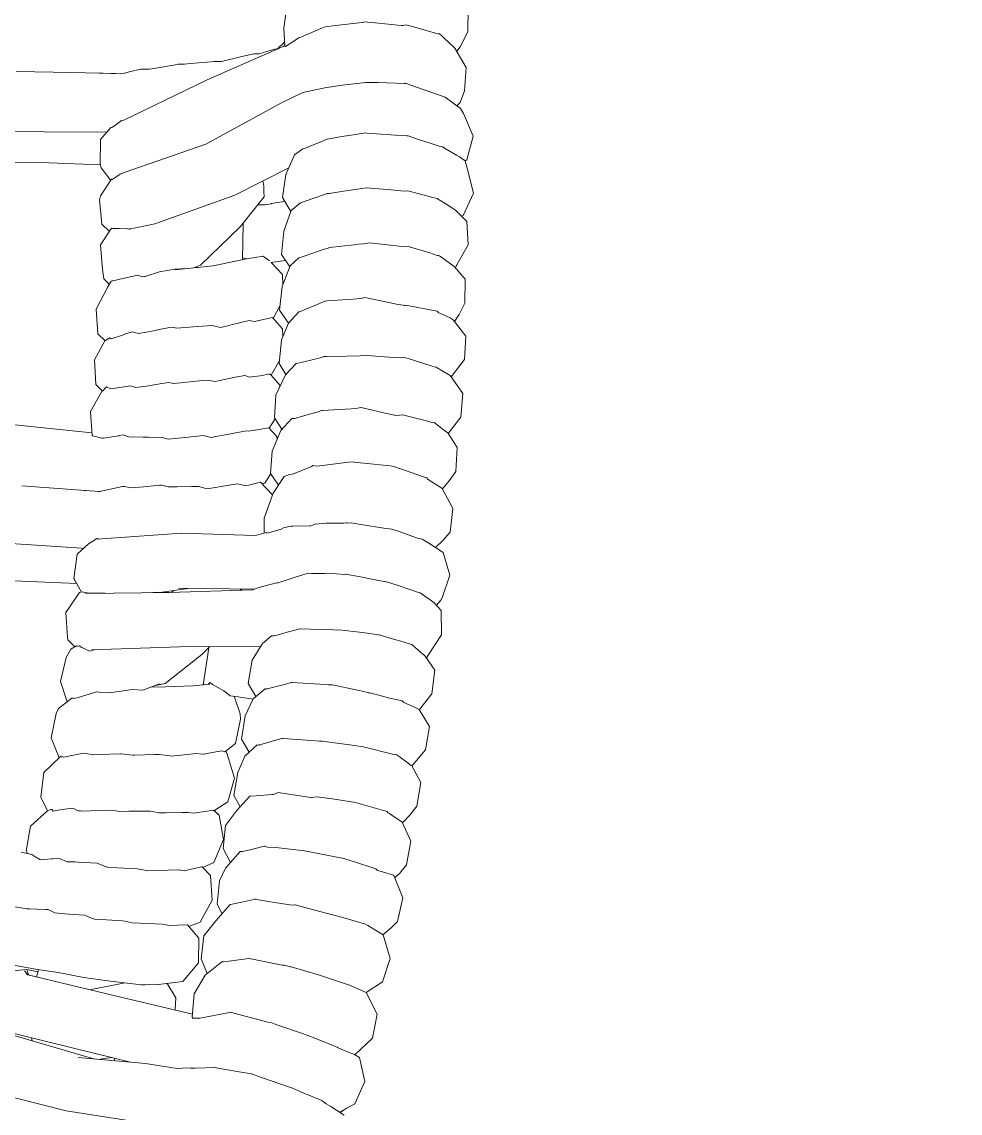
# Model space of a CAD drawing. Header units: centimetres. Extents: x 5488 to 20269, y -31398 to -19684.
# Drawn here: x 11775.06 to 11791.42, y -23171.99 to -23152.95 of the extents above; entities that cross this region are included whole.
import ezdxf

# ---------------------------------------------------------------- set-up
doc = ezdxf.new("R2010")
doc.units = ezdxf.units.CM
doc.layers.add('xxx_Auto_Kaplama_Ahşap Tarama', color=16, linetype='Continuous', lineweight=5)
doc.layers.add('xxx_Auto_Tefris_Tefris', color=32, linetype='Continuous', lineweight=15)

# ---------------------------------------------------------------- blocks, each defined once
blk = doc.blocks.new('trtetre')
at = {"color": 0, "linetype": 'ByBlock'}
for points in [[(400.119, 60.48), (401.792, 60.215)], [(396.759, 60.097), (397.029, 60.239)], [(396.894, 60.167), (397.015, 60.248)], [(397.077, 60.205), (396.948, 60.295)], [(397.178, 60.144), (397.077, 60.205)], [(403.061, 59.899), (401.792, 60.215)], [(396.587, 59.707), (396.759, 60.097)], [(397.258, 60.097), (397.178, 60.144)], [(397.258, 60.097), (397.308, 60.061)], [(397.308, 60.061), (397.334, 60.04)], [(397.49, 59.975), (397.334, 60.04)], [(397.716, 59.878), (397.49, 59.975)], [(397.716, 59.878), (397.84, 59.824)], [(397.863, 59.818), (397.84, 59.824)], [(398.084, 59.741), (397.863, 59.819)], [(396.678, 59.29), (396.587, 59.707)], [(398.47, 59.605), (398.084, 59.741)], [(398.47, 59.605), (398.555, 59.575)], [(398.558, 59.575), (398.555, 59.575)], [(398.777, 59.538), (398.558, 59.575)], [(399.145, 59.475), (398.777, 59.538)], [(399.145, 59.475), (399.155, 59.473)], [(399.155, 59.473), (399.212, 59.458)], [(399.368, 59.466), (399.212, 59.458)], [(399.544, 59.474), (399.368, 59.466)], [(399.544, 59.474), (399.618, 59.472)], [(399.627, 59.469), (399.618, 59.472)], [(399.759, 59.471), (399.627, 59.469)], [(399.759, 59.471), (399.764, 59.471)], [(399.764, 59.471), (399.854, 59.478)], [(399.859, 59.478), (399.854, 59.478)], [(400.406, 59.391), (399.859, 59.478)], [(400.406, 59.391), (401.583, 59.289)], [(396.449, 58.953), (396.76, 59.239)], [(396.678, 59.29), (396.774, 59.231)], [(396.827, 59.213), (396.774, 59.231)], [(397, 59.143), (396.827, 59.213)], [(400.668, 59.368), (401.334, 59.204)], [(400.941, 59.301), (400.956, 59.343)], [(401.126, 59.307), (400.993, 59.288)], [(401.233, 59.32), (401.126, 59.307)], [(403.023, 58.813), (401.294, 59.314)], [(402.889, 58.82), (401.334, 59.204)], [(397, 59.143), (397.06, 59.11)], [(397.07, 59.108), (397.06, 59.11)], [(397.154, 59.074), (397.07, 59.108)], [(397.457, 58.953), (397.154, 59.074)], [(396.371, 58.532), (396.449, 58.953)], [(397.457, 58.953), (397.581, 58.902)], [(397.595, 58.898), (397.581, 58.902)], [(397.656, 58.877), (397.595, 58.898)], [(398.102, 58.725), (397.656, 58.877)], [(402.387, 58.997), (402.394, 58.942)], [(398.167, 58.702), (398.103, 58.725)], [(398.167, 58.702), (398.226, 58.679)], [(398.275, 58.673), (398.226, 58.679)], [(398.278, 58.672), (398.275, 58.673)], [(398.869, 58.515), (398.278, 58.672)], [(396.562, 58.153), (396.371, 58.532)], [(398.908, 58.504), (398.869, 58.515)], [(398.908, 58.504), (398.917, 58.502)], [(398.917, 58.502), (398.927, 58.497)], [(398.944, 58.5), (398.927, 58.497)], [(398.944, 58.5), (399.486, 58.606)], [(399.579, 58.602), (399.455, 58.599)], [(399.563, 58.176), (399.596, 58.583)], [(399.583, 58.602), (399.579, 58.602)], [(399.586, 58.602), (399.583, 58.602)], [(399.596, 58.583), (399.586, 58.602)], [(399.592, 58.533), (400.935, 58.212)], [(399.89, 58.452), (399.88, 58.247)], [(399.892, 58.461), (399.89, 58.452)], [(399.88, 58.247), (400.029, 57.995)], [(396.275, 57.968), (396.561, 58.155)], [(396.562, 58.153), (396.852, 58.025)], [(399.371, 57.851), (399.563, 58.176)], [(401.356, 58.101), (400.822, 57.996)], [(402.483, 57.84), (400.935, 58.212)], [(401.375, 58.106), (401.356, 58.101)], [(396.143, 57.563), (396.275, 57.968)], [(396.852, 58.025), (397.391, 57.845)], [(399.759, 57.959), (399.484, 57.636)], [(400.182, 58.015), (399.759, 57.959)], [(400.192, 58.015), (400.182, 58.015)], [(400.254, 58.01), (400.192, 58.015)], [(400.412, 58.018), (400.254, 58.01)], [(400.48, 58.019), (400.412, 58.018)], [(401.027, 57.958), (400.48, 58.019)], [(400.822, 57.996), (400.776, 57.986)], [(401.481, 57.894), (401.027, 57.958)], [(401.929, 57.806), (401.481, 57.894)], [(402.311, 57.882), (402.276, 57.757)], [(397.391, 57.845), (397.871, 57.708)], [(397.871, 57.708), (397.883, 57.705)], [(397.883, 57.705), (397.989, 57.677)], [(398.021, 57.677), (397.989, 57.677)], [(398.025, 57.676), (398.021, 57.677)], [(398.025, 57.676), (398.454, 57.589)], [(399.075, 57.621), (399.371, 57.851)], [(399.44, 57.567), (399.335, 57.823)], [(402.293, 57.754), (401.929, 57.806)], [(402.475, 57.753), (402.286, 57.791)], [(402.293, 57.754), (402.902, 57.643)], [(402.449, 57.848), (402.475, 57.753)], [(402.46, 57.846), (402.517, 57.775)], [(402.475, 57.753), (402.905, 57.792)], [(396.263, 57.149), (396.143, 57.563)], [(398.454, 57.589), (398.602, 57.56)], [(398.602, 57.56), (398.611, 57.557)], [(398.656, 57.568), (398.611, 57.557)], [(398.656, 57.568), (398.95, 57.61)], [(398.95, 57.61), (399.048, 57.621)], [(399.075, 57.621), (399.048, 57.621)], [(399.389, 57.166), (399.44, 57.567)], [(399.484, 57.636), (399.481, 57.206)], [(396.124, 57.028), (396.27, 57.145)], [(396.263, 57.149), (396.532, 56.984)], [(399.18, 56.902), (399.389, 57.166)], [(399.481, 57.206), (399.674, 56.972)], [(395.921, 56.501), (396.013, 56.916)], [(396.124, 57.028), (396.013, 56.916)], [(396.574, 56.963), (396.532, 56.984)], [(396.928, 56.86), (396.574, 56.963)], [(399.453, 56.928), (399.247, 56.545)], [(399.652, 57), (399.453, 56.928)], [(399.674, 56.972), (399.843, 56.981)], [(399.843, 56.981), (399.976, 56.989)], [(400.073, 56.968), (399.976, 56.989)], [(400.073, 56.968), (400.114, 56.961)], [(400.114, 56.961), (400.368, 56.949)], [(400.368, 56.949), (400.64, 56.936)], [(400.693, 56.925), (400.64, 56.936)], [(400.693, 56.925), (400.806, 56.904)], [(397.101, 56.809), (396.928, 56.86)], [(397.101, 56.809), (397.126, 56.802)], [(397.151, 56.797), (397.126, 56.802)], [(397.541, 56.694), (397.151, 56.797)], [(398.935, 56.618), (399.18, 56.902)], [(399.157, 56.615), (399.074, 56.779)], [(400.806, 56.904), (401.089, 56.886)], [(401.089, 56.886), (401.299, 56.873)], [(401.312, 56.87), (401.299, 56.873)], [(401.312, 56.87), (401.337, 56.865)], [(401.467, 56.807), (401.337, 56.865)], [(401.67, 56.791), (401.467, 56.807)], [(401.884, 56.775), (401.67, 56.791)], [(401.884, 56.775), (401.992, 56.765)], [(402.103, 56.704), (401.992, 56.765)], [(397.801, 56.625), (397.541, 56.694)], [(397.801, 56.625), (397.805, 56.624)], [(397.812, 56.624), (397.805, 56.624)], [(397.812, 56.624), (397.855, 56.631)], [(397.855, 56.631), (398.197, 56.576)], [(398.197, 56.576), (398.476, 56.529)], [(398.503, 56.526), (398.521, 56.533)], [(398.521, 56.533), (398.73, 56.58)], [(398.73, 56.58), (398.928, 56.62)], [(398.928, 56.62), (398.935, 56.618)], [(399.121, 56.208), (399.157, 56.615)], [(399.247, 56.545), (399.278, 56.112)], [(402.154, 56.704), (402.103, 56.704)], [(402.304, 56.698), (402.154, 56.704)], [(402.304, 56.698), (402.433, 56.695)], [(402.437, 56.693), (402.433, 56.695)], [(402.479, 56.697), (402.437, 56.693)], [(402.479, 56.697), (402.825, 56.636)], [(396.079, 56.111), (395.921, 56.501)], [(398.5, 56.525), (398.48, 56.528)], [(398.5, 56.525), (398.501, 56.525)], [(398.501, 56.525), (398.503, 56.526)], [(395.973, 56.075), (396.063, 56.15)], [(399.015, 55.987), (399.121, 56.208)], [(395.973, 56.075), (395.86, 55.929)], [(396.083, 56.109), (396.079, 56.111)], [(396.083, 56.109), (396.277, 56.052)], [(396.277, 56.052), (396.364, 56.027)], [(396.364, 56.027), (396.395, 55.996)], [(396.43, 55.985), (396.395, 55.996)], [(396.43, 55.985), (396.745, 55.883)], [(398.758, 55.692), (399.015, 55.987)], [(399.409, 55.975), (399.22, 55.884)], [(399.278, 56.112), (399.422, 55.961)], [(399.432, 55.963), (399.422, 55.961)], [(399.432, 55.963), (399.713, 56.027)], [(399.713, 56.027), (399.723, 56.03)], [(399.826, 56.016), (399.723, 56.03)], [(399.826, 56.016), (399.834, 56.015)], [(399.834, 56.015), (400.371, 56.033)], [(400.397, 56.028), (400.371, 56.033)], [(400.452, 56.017), (400.397, 56.028)], [(400.452, 56.017), (400.555, 55.999)], [(400.555, 55.999), (400.894, 55.982)], [(401.068, 55.966), (400.894, 55.982)], [(401.068, 55.966), (401.077, 55.965)], [(401.077, 55.965), (401.096, 55.963)], [(401.249, 55.899), (401.096, 55.963)], [(395.781, 55.517), (395.86, 55.929)], [(396.745, 55.883), (396.934, 55.824)], [(396.934, 55.824), (396.943, 55.818)], [(396.943, 55.818), (396.952, 55.815)], [(396.952, 55.815), (397.639, 55.684)], [(399.056, 55.644), (398.929, 55.889)], [(399.22, 55.884), (399.049, 55.487)], [(401.583, 55.88), (401.249, 55.899)], [(401.583, 55.88), (401.641, 55.876)], [(401.641, 55.876), (401.772, 55.872)], [(401.907, 55.814), (401.772, 55.872)], [(402.019, 55.82), (401.907, 55.814)], [(402.019, 55.82), (402.046, 55.822)], [(402.046, 55.822), (402.245, 55.838)], [(402.269, 55.822), (402.245, 55.838)], [(402.3, 55.804), (402.269, 55.822)], [(402.32, 55.792), (402.3, 55.804)], [(402.32, 55.792), (402.389, 55.748)], [(397.639, 55.684), (398.134, 55.624)], [(398.134, 55.624), (398.284, 55.617)], [(398.284, 55.617), (398.328, 55.601)], [(398.328, 55.601), (398.331, 55.601)], [(398.331, 55.601), (398.338, 55.602)], [(398.338, 55.602), (398.585, 55.664)], [(398.585, 55.664), (398.715, 55.696)], [(398.715, 55.696), (398.758, 55.692)], [(399.016, 55.242), (399.056, 55.644)], [(402.389, 55.748), (402.576, 55.709)], [(402.486, 55.685), (402.416, 55.254)], [(402.461, 55.733), (402.486, 55.685)], [(395.938, 55.172), (395.781, 55.517)], [(399.049, 55.487), (399.122, 55.06)], [(398.824, 54.985), (399.016, 55.242)], [(402.416, 55.254), (402.119, 54.983)], [(395.803, 55.061), (395.681, 54.903)], [(395.803, 55.061), (395.928, 55.194)], [(395.943, 55.175), (395.938, 55.172)], [(395.968, 55.158), (395.943, 55.175)], [(395.968, 55.158), (396.152, 55.035)], [(396.152, 55.035), (396.185, 55.013)], [(396.185, 55.013), (396.197, 54.997)], [(399.122, 55.06), (399.213, 54.981)], [(399.122, 55.06), (399.226, 54.973)], [(399.379, 54.998), (399.524, 55.021)], [(399.524, 55.021), (399.566, 55.028)], [(399.667, 55.012), (399.566, 55.028)], [(399.77, 55.013), (399.667, 55.012)], [(399.77, 55.013), (400.057, 55.019)], [(400.057, 55.019), (400.173, 55.021)], [(400.295, 54.999), (400.173, 55.021)], [(395.61, 54.493), (395.681, 54.903)], [(396.199, 54.997), (396.197, 54.997)], [(396.199, 54.997), (396.218, 54.991)], [(396.218, 54.991), (396.748, 54.84)], [(396.748, 54.84), (397.111, 54.78)], [(398.588, 54.729), (398.824, 54.985)], [(398.868, 54.717), (398.76, 54.915)], [(398.976, 54.829), (398.858, 54.414)], [(398.976, 54.829), (399.215, 54.983)], [(399.379, 54.998), (399.226, 54.973)], [(400.295, 54.999), (400.33, 54.993)], [(400.33, 54.993), (400.697, 54.993)], [(400.697, 54.993), (400.86, 54.995)], [(400.927, 54.986), (400.861, 54.995)], [(400.927, 54.986), (401.034, 54.972)], [(401.034, 54.972), (401.367, 54.984)], [(401.367, 54.984), (401.516, 54.99)], [(401.541, 54.987), (401.516, 54.99)], [(401.541, 54.987), (401.584, 54.983)], [(401.676, 54.941), (401.584, 54.983)], [(401.812, 54.958), (401.676, 54.941)], [(401.929, 54.976), (401.812, 54.958)], [(401.929, 54.976), (402.02, 54.989)], [(402.043, 54.964), (402.02, 54.989)], [(402.059, 54.964), (402.043, 54.964)], [(402.087, 54.973), (402.059, 54.964)], [(402.087, 54.973), (402.118, 54.984)], [(402.118, 54.984), (402.231, 54.749)], [(397.111, 54.78), (397.413, 54.739)], [(397.413, 54.739), (397.415, 54.739)], [(397.514, 54.753), (397.415, 54.739)], [(397.514, 54.753), (397.527, 54.755)], [(397.527, 54.755), (398.063, 54.669)], [(398.063, 54.669), (398.091, 54.664)], [(398.185, 54.7), (398.091, 54.664)], [(398.205, 54.701), (398.185, 54.7)], [(398.205, 54.701), (398.479, 54.723)], [(398.479, 54.723), (398.578, 54.731)], [(398.578, 54.731), (398.588, 54.729)], [(398.8, 54.317), (398.868, 54.717)], [(402.231, 54.749), (402.183, 54.316)], [(395.773, 54.191), (395.61, 54.493)], [(398.674, 54.033), (398.8, 54.317)], [(398.858, 54.414), (398.984, 53.997)], [(402.183, 54.316), (401.894, 54.042)], [(395.653, 54.072), (395.53, 53.924)], [(395.765, 54.205), (395.653, 54.072)], [(395.775, 54.194), (395.773, 54.191)], [(395.828, 54.153), (395.775, 54.194)], [(395.828, 54.153), (395.988, 54.039)], [(402.053, 53.71), (401.915, 54.062)], [(395.457, 53.515), (395.53, 53.924)], [(395.988, 54.039), (396.037, 54.003)], [(396.058, 54.008), (396.037, 54.003)], [(396.151, 53.983), (396.058, 54.008)], [(396.151, 53.983), (396.564, 53.88)], [(396.564, 53.88), (396.643, 53.861)], [(398.464, 53.836), (398.674, 54.033)], [(398.736, 53.734), (398.6, 53.964)], [(399.027, 53.956), (398.839, 53.81)], [(398.984, 53.997), (399.011, 53.943)], [(399.045, 53.95), (399.027, 53.956)], [(399.073, 53.941), (399.045, 53.95)], [(399.18, 53.959), (399.073, 53.941)], [(399.18, 53.959), (399.394, 53.997)], [(399.405, 53.996), (399.394, 53.997)], [(399.525, 53.988), (399.405, 53.996)], [(399.679, 54.002), (399.525, 53.988)], [(399.679, 54.002), (399.964, 54.029)], [(399.978, 54.028), (399.964, 54.029)], [(400.169, 54.003), (399.978, 54.028)], [(400.247, 54.005), (400.169, 54.003)], [(400.247, 54.005), (400.601, 54.015)], [(400.601, 54.015), (400.628, 54.016)], [(400.834, 53.991), (400.628, 54.016)], [(400.834, 53.991), (400.843, 53.99)], [(400.843, 53.99), (401.221, 54.004)], [(401.221, 54.004), (401.312, 54.007)], [(401.411, 53.993), (401.312, 54.007)], [(401.411, 53.993), (401.491, 53.981)], [(401.491, 53.981), (401.695, 54.02)], [(401.695, 54.02), (401.833, 54.049)], [(401.847, 54.046), (401.833, 54.049)], [(401.847, 54.046), (401.877, 54.041)], [(401.883, 54.032), (401.877, 54.041)], [(401.883, 54.032), (401.88, 54.029)], [(401.891, 54.039), (401.885, 54.033)], [(396.647, 53.862), (396.643, 53.861)], [(396.765, 53.845), (396.647, 53.862)], [(396.765, 53.845), (397.33, 53.768)], [(397.341, 53.771), (397.33, 53.768)], [(397.362, 53.77), (397.342, 53.771)], [(397.376, 53.768), (397.362, 53.77)], [(397.523, 53.758), (397.376, 53.768)], [(397.523, 53.758), (398.009, 53.724)], [(398.009, 53.724), (398.026, 53.724)], [(398.026, 53.724), (398.032, 53.724)], [(398.162, 53.761), (398.032, 53.724)], [(398.162, 53.761), (398.418, 53.835)], [(398.418, 53.835), (398.424, 53.838)], [(398.424, 53.838), (398.432, 53.841)], [(398.432, 53.841), (398.464, 53.836)], [(398.671, 53.331), (398.736, 53.734)], [(398.75, 53.386), (398.839, 53.81)], [(402.053, 53.71), (401.965, 53.286)], [(395.635, 53.217), (395.457, 53.515)], [(398.533, 53.033), (398.671, 53.331)], [(398.75, 53.386), (398.758, 53.291)], [(395.415, 52.945), (395.633, 53.22)], [(395.705, 53.181), (395.635, 53.217)], [(395.705, 53.181), (395.906, 53.093)], [(398.758, 53.291), (398.86, 52.988)], [(401.928, 53.203), (401.69, 53.022)], [(401.965, 53.286), (401.928, 53.203)], [(395.415, 52.945), (395.363, 52.53)], [(395.906, 53.093), (395.909, 53.092)], [(395.909, 53.092), (395.937, 53.067)], [(396.095, 53.033), (395.937, 53.067)], [(396.128, 53.024), (396.095, 53.033)], [(396.128, 53.024), (396.496, 52.928)], [(396.528, 52.925), (396.496, 52.928)], [(396.603, 52.905), (396.528, 52.925)], [(398.323, 52.857), (398.533, 53.033)], [(398.62, 52.765), (398.484, 52.992)], [(398.534, 53.035), (398.793, 52.998)], [(398.933, 52.977), (398.793, 52.998)], [(398.996, 52.927), (398.933, 52.977)], [(399.042, 52.895), (398.996, 52.927)], [(400.795, 52.891), (401.041, 52.926)], [(401.224, 52.915), (401.041, 52.926)], [(401.224, 52.915), (401.263, 52.912)], [(401.263, 52.912), (401.389, 52.949)], [(401.389, 52.949), (401.642, 53.024)], [(401.665, 53.022), (401.642, 53.024)], [(401.665, 53.022), (401.69, 53.022)], [(401.772, 53.084), (401.893, 52.729)], [(396.712, 52.881), (396.603, 52.905)], [(396.712, 52.881), (397.151, 52.786)], [(397.22, 52.785), (397.151, 52.786)], [(397.273, 52.781), (397.22, 52.785)], [(397.37, 52.775), (397.273, 52.781)], [(397.37, 52.775), (397.859, 52.745)], [(397.862, 52.746), (397.859, 52.745)], [(397.867, 52.748), (397.862, 52.746)], [(398.001, 52.785), (397.867, 52.748)], [(398.04, 52.796), (398.001, 52.785)], [(398.04, 52.796), (398.263, 52.854)], [(398.263, 52.854), (398.278, 52.858)], [(398.278, 52.858), (398.323, 52.857)], [(398.62, 52.765), (398.551, 52.36)], [(399.242, 52.78), (399.042, 52.895)], [(399.242, 52.78), (399.284, 52.747)], [(399.284, 52.747), (399.314, 52.782)], [(399.577, 52.807), (399.287, 52.779)], [(399.406, 52.791), (399.307, 52.143)], [(399.388, 52.784), (399.367, 52.787)], [(399.404, 52.782), (399.388, 52.784)], [(400.065, 52.762), (399.427, 52.257)], [(400.06, 52.822), (399.577, 52.807)], [(400.322, 52.83), (400.06, 52.822)], [(400.263, 52.807), (400.065, 52.762)], [(400.455, 52.882), (400.166, 52.77)], [(400.649, 52.871), (400.455, 52.882)], [(400.753, 52.885), (400.649, 52.871)], [(400.753, 52.885), (400.795, 52.891)], [(401.789, 52.31), (401.893, 52.729)], [(395.532, 52.287), (395.363, 52.53)], [(398.367, 52.064), (398.551, 52.36)], [(395.251, 51.914), (395.483, 52.273)], [(395.511, 52.317), (395.483, 52.273)], [(395.534, 52.286), (395.532, 52.287)], [(395.553, 52.27), (395.534, 52.286)], [(395.613, 52.218), (395.553, 52.27)], [(395.613, 52.218), (395.768, 52.085)], [(399.427, 52.257), (399.286, 52.122)], [(401.347, 52.178), (399.648, 52.122)], [(401.302, 52.177), (401.3, 52.176)], [(401.302, 52.177), (401.382, 52.201)], [(401.429, 52.179), (401.382, 52.201)], [(401.52, 52.134), (401.429, 52.179)], [(401.711, 52.165), (401.613, 52.11)], [(401.789, 52.31), (401.711, 52.165)], [(395.77, 52.085), (395.768, 52.085)], [(395.901, 52.044), (395.77, 52.085)], [(395.96, 52.025), (395.901, 52.044)], [(395.96, 52.025), (396.043, 52.001)], [(396.043, 52.001), (396.334, 51.916)], [(398.212, 51.934), (398.367, 52.064)], [(398.403, 52.123), (399.648, 52.122)], [(401.52, 52.134), (401.566, 52.11)], [(401.566, 52.11), (401.595, 52.114)], [(401.595, 52.114), (401.604, 52.114)], [(401.613, 52.11), (401.604, 52.114)], [(401.764, 52.003), (401.643, 52.127)], [(401.77, 51.955), (401.764, 52.003)], [(395.255, 51.493), (395.251, 51.914)], [(396.334, 51.916), (396.337, 51.915)], [(396.337, 51.915), (396.342, 51.913)], [(396.623, 51.877), (396.342, 51.913)], [(396.623, 51.877), (397.036, 51.83)], [(397.064, 51.832), (397.036, 51.83)], [(397.134, 51.826), (397.064, 51.832)], [(397.362, 51.82), (397.134, 51.826)], [(397.362, 51.82), (397.715, 51.811)], [(397.719, 51.812), (397.715, 51.811)], [(397.743, 51.818), (397.719, 51.812)], [(397.743, 51.818), (397.979, 51.883)], [(397.979, 51.883), (398.098, 51.915)], [(398.173, 51.932), (398.098, 51.915)], [(398.173, 51.932), (398.182, 51.935)], [(398.212, 51.934), (398.182, 51.935)], [(401.795, 51.528), (401.77, 51.955)], [(395.255, 51.493), (395.38, 51.35)], [(395.258, 51.311), (395.338, 51.398)], [(401.557, 51.177), (401.795, 51.528)], [(395.101, 50.874), (395.236, 51.27)], [(395.236, 51.27), (395.258, 51.311)], [(395.448, 51.305), (395.38, 51.35)], [(395.54, 51.241), (395.448, 51.305)], [(395.54, 51.241), (395.618, 51.183)], [(395.633, 51.183), (395.618, 51.183)], [(395.784, 51.132), (395.633, 51.183)], [(396.019, 51.052), (395.784, 51.132)], [(396.019, 51.052), (396.207, 50.99)], [(398.257, 51.041), (398.12, 51.007)], [(398.257, 51.041), (398.453, 51.097)], [(398.453, 51.097), (398.537, 51.133)], [(398.5, 51.117), (398.505, 51.117)], [(398.505, 51.117), (399.833, 51.104)], [(398.537, 51.133), (399.997, 51.177)], [(398.742, 51.123), (398.729, 51.115)], [(398.742, 51.123), (398.754, 51.132)], [(398.754, 51.132), (398.766, 51.14)], [(400.119, 51.171), (399.669, 51.105)], [(399.955, 51.175), (399.916, 51.142)], [(400.167, 51.17), (399.96, 51.176)], [(401.454, 51.196), (399.997, 51.177)], [(400.281, 51.179), (400.167, 51.17)], [(400.375, 51.182), (400.281, 51.179)], [(401.11, 51.191), (401.214, 51.19)], [(401.214, 51.19), (401.376, 51.188)], [(401.376, 51.188), (401.39, 51.187)], [(401.461, 51.176), (401.39, 51.187)], [(401.489, 51.172), (401.461, 51.176)], [(401.489, 51.172), (401.498, 51.169)], [(401.498, 51.169), (401.505, 51.165)], [(401.557, 51.177), (401.505, 51.165)], [(401.642, 50.963), (401.526, 51.17)], [(402.696, 50.971), (401.61, 51.021)], [(395.222, 50.482), (395.101, 50.874)], [(396.22, 50.99), (396.207, 50.99)], [(396.404, 50.954), (396.22, 50.99)], [(396.661, 50.904), (396.404, 50.954)], [(396.661, 50.904), (396.923, 50.857)], [(396.947, 50.861), (396.923, 50.857)], [(397.077, 50.854), (396.947, 50.861)], [(397.283, 50.847), (397.077, 50.854)], [(397.283, 50.847), (397.512, 50.845)], [(397.512, 50.845), (397.572, 50.841)], [(397.817, 50.915), (397.573, 50.841)], [(397.871, 50.931), (397.817, 50.915)], [(397.871, 50.931), (398.094, 51.007)], [(398.12, 51.007), (398.094, 51.007)], [(401.6, 50.511), (401.655, 50.934)], [(401.655, 50.934), (401.642, 50.963)], [(395.222, 50.482), (395.467, 50.315)], [(401.403, 50.326), (401.6, 50.511)], [(395.223, 50.273), (395.098, 50.125)], [(395.223, 50.273), (395.351, 50.394)], [(395.467, 50.315), (395.584, 50.247)], [(401.261, 50.238), (401.298, 50.265)], [(401.298, 50.265), (401.403, 50.326)], [(401.49, 50.408), (401.522, 50.405)], [(404.961, 50.18), (401.522, 50.405)], [(395.053, 49.71), (395.098, 50.125)], [(395.626, 50.238), (395.584, 50.247)], [(395.666, 50.229), (395.626, 50.238)], [(396.001, 50.11), (395.666, 50.229)], [(396.001, 50.11), (396.116, 50.07)], [(396.163, 50.067), (396.116, 50.07)], [(396.22, 50.063), (396.163, 50.067)], [(396.723, 49.979), (396.22, 50.063)], [(398.002, 50.048), (398.045, 50.071)], [(398.045, 50.071), (398.141, 50.102)], [(398.141, 50.102), (398.293, 50.145)], [(398.293, 50.145), (398.302, 50.13)], [(398.302, 50.13), (398.495, 50.183)], [(398.34, 49.882), (398.34, 50.14)], [(398.495, 50.183), (399.781, 50.144)], [(401.249, 50.245), (399.781, 50.144)], [(401.261, 50.238), (401.221, 50.243)], [(396.723, 49.979), (396.824, 49.963)], [(396.872, 49.966), (396.824, 49.963)], [(396.892, 49.963), (396.872, 49.966)], [(396.909, 49.965), (396.892, 49.963)], [(396.949, 49.967), (396.909, 49.965)], [(397.26, 49.967), (396.949, 49.967)], [(397.261, 49.967), (397.451, 49.985)], [(397.499, 50.005), (397.451, 49.985)], [(397.526, 50.016), (397.498, 50.005)], [(397.542, 50.016), (397.526, 50.016)], [(397.842, 50.02), (397.542, 50.016)], [(397.868, 50.023), (397.844, 50.02)], [(397.868, 50.023), (397.927, 50.031)], [(397.927, 50.031), (397.958, 50.036)], [(397.958, 50.036), (398.002, 50.048)], [(398.184, 49.444), (398.34, 49.882)], [(395.235, 49.363), (395.053, 49.71)], [(395.112, 49.227), (395.231, 49.369)], [(395.26, 49.347), (395.235, 49.363)], [(395.26, 49.347), (395.444, 49.228)], [(397.991, 49.157), (398.184, 49.444)], [(398.227, 49.102), (398.092, 49.308)], [(398.194, 49.473), (398.401, 49.252)], [(398.607, 49.303), (398.519, 49.283)], [(398.607, 49.303), (398.669, 49.312)], [(398.674, 49.312), (398.669, 49.312)], [(398.674, 49.312), (398.684, 49.312)], [(398.803, 49.282), (398.684, 49.312)], [(398.982, 49.31), (398.803, 49.282)], [(399.301, 49.363), (398.982, 49.31)], [(399.301, 49.363), (399.339, 49.369)], [(399.481, 49.329), (399.339, 49.369)], [(399.604, 49.329), (399.481, 49.329)], [(399.855, 49.333), (399.604, 49.329)], [(399.855, 49.333), (400.011, 49.333)], [(400.13, 49.303), (400.011, 49.333)], [(400.166, 49.306), (400.13, 49.303)], [(400.437, 49.332), (400.167, 49.306)], [(400.437, 49.332), (400.664, 49.354)], [(400.772, 49.326), (400.664, 49.354)], [(400.772, 49.326), (400.664, 49.354)], [(400.81, 49.328), (400.772, 49.326)], [(400.799, 49.327), (400.795, 49.327)], [(400.81, 49.328), (400.799, 49.327)], [(401.235, 49.424), (400.81, 49.328)], [(401.385, 49.404), (401.198, 49.416)], [(401.385, 49.404), (401.451, 49.399)], [(401.451, 49.399), (401.478, 49.397)], [(401.538, 49.393), (401.478, 49.397)], [(402.565, 49.317), (401.538, 49.393)], [(395.112, 49.227), (394.996, 49.066)], [(395.444, 49.228), (395.486, 49.202)], [(395.486, 49.202), (395.503, 49.18)], [(395.565, 49.159), (395.504, 49.18)], [(395.565, 49.159), (395.91, 49.04)], [(397.831, 49.106), (397.853, 49.115)], [(397.853, 49.115), (397.898, 49.119)], [(397.898, 49.119), (397.991, 49.157)], [(398.326, 49.268), (398.226, 49.104)], [(398.375, 49.28), (398.326, 49.268)], [(398.519, 49.283), (398.401, 49.252)], [(394.974, 48.65), (394.996, 49.066)], [(395.91, 49.04), (396.05, 48.992)], [(396.05, 48.992), (396.06, 48.986)], [(396.06, 48.986), (396.073, 48.982)], [(396.073, 48.982), (396.146, 48.97)], [(396.146, 48.97), (396.603, 48.923)], [(396.603, 48.923), (396.768, 48.905)], [(396.868, 48.906), (397.37, 48.968)], [(397.37, 48.968), (397.419, 48.973)], [(397.419, 48.973), (397.485, 48.963)], [(397.517, 48.978), (397.485, 48.963)], [(397.517, 48.978), (397.831, 49.106)], [(398.199, 48.713), (398.227, 49.102)], [(396.768, 48.905), (396.782, 48.899)], [(396.868, 48.906), (396.782, 48.899)], [(395.14, 48.393), (394.974, 48.65)], [(398.051, 48.35), (398.199, 48.713)], [(394.91, 48.117), (395.134, 48.404)], [(395.212, 48.342), (395.14, 48.393)], [(397.857, 48.14), (398.051, 48.35)], [(398.116, 48.51), (398.119, 48.459)], [(398.119, 48.459), (398.259, 48.303)], [(398.506, 48.346), (398.496, 48.344)], [(398.506, 48.346), (398.62, 48.365)], [(398.649, 48.357), (398.62, 48.365)], [(399.049, 48.435), (398.649, 48.357)], [(399.049, 48.435), (399.181, 48.458)], [(399.181, 48.458), (399.265, 48.474)], [(399.404, 48.442), (399.265, 48.474)], [(399.717, 48.474), (399.404, 48.442)], [(399.717, 48.474), (399.896, 48.489)], [(399.896, 48.489), (400.015, 48.501)], [(400.116, 48.472), (400.015, 48.501)], [(400.359, 48.468), (400.116, 48.472)], [(400.359, 48.468), (400.447, 48.466)], [(400.447, 48.466), (400.7, 48.462)], [(400.795, 48.43), (400.7, 48.462)], [(400.865, 48.442), (400.795, 48.43)], [(400.865, 48.442), (400.876, 48.444)], [(400.876, 48.444), (401.143, 48.488)], [(401.154, 48.483), (401.143, 48.488)], [(401.169, 48.488), (401.154, 48.483)], [(401.192, 48.478), (401.161, 48.485)], [(401.192, 48.478), (401.306, 48.45)], [(401.306, 48.45), (401.333, 48.443)], [(401.337, 48.44), (401.333, 48.443)], [(401.337, 48.44), (401.34, 48.438)], [(401.34, 48.438), (401.366, 48.019)], [(404.65, 48.052), (401.342, 48.394)], [(395.212, 48.342), (395.33, 48.25)], [(395.33, 48.25), (395.378, 48.213)], [(395.4, 48.219), (395.378, 48.213)], [(395.51, 48.186), (395.4, 48.219)], [(395.51, 48.186), (395.926, 48.078)], [(398.159, 48.133), (398.033, 48.331)], [(398.251, 48.312), (398.149, 48.148)], [(398.496, 48.344), (398.259, 48.303)], [(394.879, 47.706), (394.91, 48.117)], [(396.035, 48.089), (395.926, 48.078)], [(396.057, 48.085), (396.035, 48.089)], [(396.069, 48.083), (396.057, 48.085)], [(396.125, 48.074), (396.069, 48.083)], [(396.178, 48.061), (396.125, 48.074)], [(396.178, 48.061), (396.626, 47.956)], [(396.739, 47.968), (396.654, 47.949)], [(396.816, 47.972), (396.739, 47.968)], [(396.816, 47.972), (397.331, 48.001)], [(397.331, 48.001), (397.345, 48.002)], [(397.381, 48.021), (397.345, 48.002)], [(397.528, 48.063), (397.381, 48.021)], [(397.528, 48.063), (397.752, 48.127)], [(397.752, 48.127), (397.799, 48.141)], [(397.799, 48.141), (397.857, 48.14)], [(398.139, 47.736), (398.159, 48.133)], [(401.366, 48.019), (401.164, 47.662)], [(396.626, 47.956), (396.654, 47.949)], [(395.089, 47.4), (394.879, 47.706)], [(397.968, 47.384), (398.139, 47.736)], [(400.394, 47.577), (400.575, 47.601)], [(400.676, 47.571), (400.575, 47.601)], [(400.783, 47.589), (400.676, 47.571)], [(400.824, 47.597), (400.783, 47.589)], [(400.824, 47.597), (401.014, 47.627)], [(401.088, 47.59), (401.014, 47.627)], [(401.097, 47.599), (401.088, 47.59)], [(401.097, 47.599), (401.098, 47.601)], [(401.099, 47.601), (401.159, 47.667)], [(401.159, 47.667), (401.272, 47.552)], [(394.849, 47.116), (395.078, 47.417)], [(395.044, 47.372), (395.077, 47.419)], [(395.125, 47.377), (395.089, 47.4)], [(398.065, 47.584), (398.066, 47.562)], [(398.066, 47.562), (398.219, 47.387)], [(398.412, 47.396), (398.24, 47.366)], [(398.563, 47.417), (398.412, 47.396)], [(398.563, 47.417), (398.593, 47.42)], [(398.679, 47.393), (398.593, 47.42)], [(398.81, 47.415), (398.679, 47.393)], [(399.09, 47.477), (398.81, 47.415)], [(399.09, 47.477), (399.196, 47.5)], [(399.326, 47.473), (399.196, 47.5)], [(399.412, 47.482), (399.326, 47.473)], [(399.742, 47.517), (399.412, 47.482)], [(399.742, 47.517), (399.916, 47.534)], [(400.004, 47.514), (399.916, 47.534)], [(400.124, 47.534), (400.004, 47.514)], [(400.394, 47.577), (400.124, 47.534)], [(401.272, 47.552), (401.296, 47.117)], [(395.125, 47.377), (395.322, 47.261)], [(395.322, 47.261), (395.344, 47.247)], [(395.354, 47.248), (395.344, 47.247)], [(395.427, 47.225), (395.354, 47.248)], [(395.427, 47.225), (395.848, 47.093)], [(397.783, 47.184), (397.968, 47.384)], [(398.078, 47.182), (397.963, 47.378)], [(398.22, 47.388), (398.074, 47.134)], [(398.239, 47.367), (398.22, 47.388)], [(394.825, 46.705), (394.849, 47.116)], [(395.848, 47.093), (395.9, 47.077)], [(395.946, 47.086), (395.9, 47.077)], [(396.086, 47.076), (395.946, 47.086)], [(396.086, 47.076), (396.625, 47.036)], [(396.668, 47.048), (396.625, 47.036)], [(396.674, 47.049), (396.668, 47.048)], [(396.897, 47.054), (396.674, 47.049)], [(396.897, 47.054), (397.254, 47.061)], [(397.254, 47.061), (397.3, 47.062)], [(397.335, 47.079), (397.3, 47.062)], [(397.479, 47.116), (397.335, 47.079)], [(397.479, 47.116), (397.674, 47.161)], [(397.674, 47.161), (397.778, 47.184)], [(397.778, 47.184), (397.783, 47.184)], [(398.04, 46.771), (398.078, 47.182)], [(401.296, 47.117), (401.116, 46.788)], [(395.044, 46.419), (394.825, 46.705)], [(397.918, 46.48), (398.04, 46.771)], [(398.014, 46.709), (398.018, 46.578)], [(400.264, 46.611), (400.531, 46.658)], [(400.642, 46.632), (400.531, 46.658)], [(400.767, 46.674), (400.642, 46.632)], [(400.794, 46.684), (400.767, 46.674)], [(400.794, 46.684), (401.005, 46.752)], [(401.033, 46.736), (401.005, 46.752)], [(401.055, 46.751), (401.033, 46.736)], [(401.063, 46.756), (401.055, 46.751)], [(401.063, 46.756), (401.114, 46.79)], [(401.238, 46.664), (401.114, 46.79)], [(401.238, 46.664), (401.269, 46.233)], [(394.943, 46.33), (395.019, 46.451)], [(397.737, 46.285), (397.918, 46.48)], [(398.073, 46.253), (397.916, 46.478)], [(398.018, 46.578), (398.197, 46.381)], [(398.455, 46.44), (398.512, 46.453)], [(398.601, 46.432), (398.512, 46.453)], [(398.892, 46.504), (398.601, 46.432)], [(398.972, 46.526), (398.892, 46.504)], [(398.972, 46.526), (399.102, 46.558)], [(399.244, 46.522), (399.102, 46.558)], [(399.494, 46.536), (399.244, 46.522)], [(399.575, 46.544), (399.494, 46.536)], [(399.575, 46.544), (399.863, 46.565)], [(399.954, 46.551), (399.863, 46.565)], [(400.171, 46.592), (399.954, 46.551)], [(400.264, 46.611), (400.171, 46.592)], [(394.943, 46.33), (394.842, 46.129)], [(395.099, 46.388), (395.044, 46.419)], [(395.099, 46.388), (395.264, 46.311)], [(395.264, 46.311), (395.293, 46.297)], [(395.293, 46.297), (395.322, 46.273)], [(395.511, 46.236), (395.322, 46.273)], [(397.645, 46.25), (397.722, 46.281)], [(397.722, 46.281), (397.724, 46.282)], [(397.724, 46.282), (397.729, 46.284)], [(397.729, 46.284), (397.737, 46.285)], [(398.026, 45.842), (398.073, 46.253)], [(398.064, 46.18), (398.181, 46.399)], [(398.381, 46.422), (398.197, 46.381)], [(398.455, 46.44), (398.381, 46.422)], [(394.835, 45.712), (394.842, 46.129)], [(395.512, 46.236), (395.873, 46.167)], [(395.884, 46.17), (395.873, 46.167)], [(395.905, 46.169), (395.884, 46.17)], [(395.916, 46.168), (395.905, 46.169)], [(396.032, 46.148), (395.916, 46.168)], [(396.169, 46.121), (396.032, 46.148)], [(396.169, 46.121), (396.558, 46.038)], [(396.797, 46.059), (397.242, 46.093)], [(397.242, 46.093), (397.278, 46.095)], [(397.278, 46.095), (397.281, 46.095)], [(397.418, 46.152), (397.281, 46.095)], [(397.418, 46.152), (397.645, 46.25)], [(401.269, 46.233), (401.068, 45.846)], [(396.558, 46.038), (396.591, 46.031)], [(396.647, 46.048), (396.591, 46.031)], [(396.797, 46.059), (396.647, 46.048)], [(395.02, 45.498), (394.835, 45.712)], [(397.884, 45.48), (398.026, 45.842)], [(398.013, 45.809), (398.02, 45.63)], [(400.801, 45.702), (400.572, 45.648)], [(400.801, 45.702), (400.98, 45.741)], [(400.982, 45.739), (400.98, 45.741)], [(400.985, 45.74), (400.982, 45.739)], [(400.987, 45.74), (400.985, 45.74)], [(401.006, 45.745), (400.987, 45.74)], [(401.068, 45.846), (401.006, 45.745)], [(401.041, 45.802), (401.135, 45.704)], [(401.135, 45.704), (401.159, 45.544)], [(395.007, 45.513), (394.952, 45.412)], [(395.029, 45.491), (395.02, 45.498)], [(395.114, 45.429), (395.029, 45.491)], [(397.891, 45.499), (398.038, 45.282)], [(398.02, 45.63), (398.219, 45.421)], [(399.899, 45.548), (399.23, 45.48)], [(399.566, 45.514), (399.45, 45.466)], [(399.555, 45.51), (399.496, 45.507)], [(399.878, 45.538), (399.713, 45.529)], [(399.896, 45.541), (399.878, 45.538)], [(399.896, 45.541), (400.164, 45.583)], [(400.164, 45.583), (400.415, 45.668)], [(400.435, 45.669), (400.415, 45.668)], [(400.435, 45.669), (400.455, 45.674)], [(400.556, 45.644), (400.455, 45.674)], [(400.572, 45.648), (400.556, 45.644)], [(401.191, 45.114), (401.159, 45.544)], [(394.997, 45.49), (394.784, 45.116)], [(395.114, 45.429), (395.285, 45.305)], [(395.311, 45.302), (395.285, 45.305)], [(395.325, 45.297), (395.311, 45.302)], [(397.458, 45.247), (397.692, 45.327)], [(397.692, 45.327), (397.711, 45.333)], [(397.711, 45.333), (397.736, 45.342)], [(397.736, 45.342), (397.884, 45.48)], [(397.969, 45.384), (397.976, 45.385)], [(398.219, 45.421), (397.976, 45.385)], [(398.33, 45.332), (398.248, 45.39)], [(398.358, 45.313), (398.33, 45.332)], [(398.648, 45.36), (398.358, 45.313)], [(399.23, 45.48), (398.648, 45.36)], [(398.65, 45.36), (398.665, 45.355)], [(398.715, 45.342), (398.665, 45.355)], [(398.708, 44.74), (398.716, 45.374)], [(399.45, 45.466), (398.756, 44.798)], [(394.807, 44.704), (394.784, 45.116)], [(395.454, 45.256), (395.325, 45.297)], [(395.454, 45.256), (395.791, 45.153)], [(395.792, 45.153), (395.817, 45.145)], [(395.818, 45.145), (395.817, 45.145)], [(395.909, 45.147), (395.818, 45.145)], [(395.957, 45.141), (395.909, 45.147)], [(396.03, 45.133), (395.957, 45.141)], [(396.03, 45.133), (396.505, 45.081)], [(396.773, 45.113), (396.698, 45.105)], [(396.773, 45.113), (397.199, 45.16)], [(397.236, 45.175), (397.199, 45.16)], [(397.292, 45.192), (397.236, 45.175)], [(397.458, 45.247), (397.292, 45.192)], [(397.996, 44.875), (398.038, 45.282)], [(401.191, 45.114), (400.999, 44.824)], [(396.606, 45.096), (396.505, 45.081)], [(396.698, 45.105), (396.606, 45.096)], [(397.867, 44.514), (397.996, 44.875)], [(398.756, 44.798), (398.338, 44.278)], [(400.246, 44.749), (398.853, 44.248)], [(400.585, 44.818), (400.246, 44.749)], [(400.674, 44.837), (400.585, 44.818)], [(400.681, 44.839), (400.674, 44.837)], [(400.681, 44.839), (400.688, 44.841)], [(400.693, 44.839), (400.688, 44.841)], [(400.693, 44.839), (400.708, 44.833)], [(400.708, 44.833), (400.724, 44.832)], [(400.871, 44.827), (400.724, 44.832)], [(400.889, 44.827), (400.871, 44.827)], [(400.889, 44.827), (400.986, 44.828)], [(400.999, 44.824), (400.986, 44.828)], [(401.169, 44.755), (401.035, 44.879)], [(401.211, 44.328), (401.169, 44.755)], [(394.691, 44.215), (394.868, 44.6)], [(395.013, 44.501), (394.807, 44.704)], [(394.868, 44.6), (394.9, 44.612)], [(395.021, 44.498), (395.013, 44.501)], [(395.084, 44.458), (395.021, 44.498)], [(395.127, 44.43), (395.084, 44.458)], [(395.127, 44.43), (395.318, 44.309)], [(397.492, 44.306), (397.674, 44.369)], [(397.674, 44.369), (397.694, 44.375)], [(397.694, 44.375), (397.709, 44.38)], [(397.709, 44.38), (397.867, 44.514)], [(398.018, 44.29), (397.875, 44.535)], [(397.979, 44.355), (398.028, 44.364)], [(398.03, 44.364), (398.028, 44.364)], [(398.212, 44.395), (398.03, 44.364)], [(398.212, 44.395), (398.22, 44.397)], [(398.22, 44.397), (398.324, 44.414)], [(398.327, 44.414), (398.324, 44.414)], [(398.429, 44.417), (398.327, 44.414)], [(398.45, 44.417), (398.429, 44.417)], [(394.691, 44.215), (394.796, 43.799)], [(395.318, 44.309), (395.322, 44.306)], [(395.425, 44.28), (395.322, 44.306)], [(395.527, 44.253), (395.424, 44.28)], [(395.527, 44.253), (395.836, 44.174)], [(395.899, 44.177), (395.836, 44.174)], [(396.066, 44.161), (395.899, 44.177)], [(396.196, 44.149), (396.066, 44.161)], [(396.954, 44.18), (396.714, 44.143)], [(396.954, 44.18), (397.204, 44.22)], [(397.204, 44.22), (397.24, 44.22)], [(397.287, 44.235), (397.24, 44.22)], [(397.492, 44.305), (397.287, 44.235)], [(397.909, 43.77), (398.853, 44.248)], [(398.018, 44.29), (397.961, 43.888)], [(398.343, 44.181), (398.338, 44.278)], [(398.343, 44.181), (398.347, 44.09)], [(401.192, 44.26), (401, 43.97)], [(401.192, 44.26), (401.211, 44.328)], [(396.196, 44.149), (396.556, 44.118)], [(396.561, 44.119), (396.556, 44.118)], [(396.713, 44.143), (396.561, 44.119)], [(398.347, 44.09), (398.355, 44.023)], [(398.355, 44.023), (398.363, 44)], [(400.956, 43.953), (400.989, 43.975)], [(400.989, 43.975), (401, 43.97)], [(401.179, 43.771), (401.012, 43.989)], [(394.796, 43.799), (394.833, 43.649)], [(397.81, 43.547), (397.961, 43.888)], [(400.781, 43.853), (399.354, 43.359)], [(400.781, 43.853), (400.824, 43.87)], [(400.824, 43.87), (400.854, 43.883)], [(400.857, 43.886), (400.854, 43.883)], [(400.857, 43.886), (400.956, 43.953)], [(394.695, 43.221), (394.807, 43.63)], [(394.807, 43.63), (394.836, 43.647)], [(394.933, 43.581), (394.833, 43.649)], [(401.199, 43.707), (401.179, 43.771)], [(401.191, 43.279), (401.199, 43.707)], [(402.088, 43.684), (401.195, 43.719)], [(402.088, 43.684), (405.494, 43.624)], [(394.988, 43.548), (394.933, 43.581)], [(395.166, 43.443), (394.988, 43.548)], [(395.166, 43.443), (395.231, 43.404)], [(395.27, 43.398), (395.231, 43.404)], [(395.428, 43.346), (395.27, 43.398)], [(397.524, 43.389), (397.62, 43.429)], [(397.62, 43.429), (397.664, 43.44)], [(397.664, 43.44), (397.81, 43.547)], [(394.695, 43.221), (394.862, 42.826)], [(395.665, 43.269), (395.428, 43.346)], [(395.665, 43.269), (395.828, 43.214)], [(395.853, 43.214), (395.828, 43.214)], [(396.049, 43.202), (395.853, 43.214)], [(397.021, 43.233), (396.746, 43.189)], [(397.021, 43.233), (397.233, 43.269)], [(397.24, 43.272), (397.233, 43.269)], [(397.423, 43.348), (397.24, 43.272)], [(397.524, 43.389), (397.423, 43.348)], [(398.052, 42.644), (399.354, 43.359)], [(401.191, 43.279), (401.011, 43.069)], [(396.379, 43.179), (396.049, 43.202)], [(396.379, 43.179), (396.549, 43.166)], [(396.549, 43.166), (396.574, 43.161)], [(396.746, 43.189), (396.574, 43.161)], [(400.827, 42.944), (400.923, 43.021)], [(400.923, 43.021), (400.986, 43.061)], [(400.986, 43.061), (401.011, 43.069)], [(404.382, 43.13), (401.079, 43.148)], [(400.786, 42.939), (399.332, 42.237)], [(400.786, 42.939), (400.827, 42.944)], [(394.862, 42.826), (394.917, 42.737)], [(394.917, 42.737), (395.182, 42.538)], [(394.924, 42.633), (394.981, 42.689)], [(397.666, 42.459), (398.052, 42.644)], [(394.924, 42.633), (394.847, 42.426)], [(395.182, 42.538), (395.799, 42.323)], [(397.253, 42.372), (397.666, 42.459)], [(394.819, 42.021), (394.847, 42.426)], [(395.861, 42.3), (395.799, 42.323)], [(395.892, 42.301), (395.861, 42.3)], [(396.351, 42.285), (395.892, 42.301)], [(396.352, 42.285), (396.469, 42.282)], [(396.469, 42.282), (396.552, 42.28)], [(396.573, 42.283), (396.552, 42.28)], [(397.028, 42.337), (396.573, 42.283)], [(397.029, 42.337), (397.167, 42.357)], [(397.167, 42.357), (397.174, 42.358)], [(397.174, 42.358), (397.253, 42.372)], [(398.008, 41.657), (399.332, 42.237)], [(400.489, 42.049), (400.691, 42.096)], [(400.691, 42.096), (400.791, 42.127)], [(400.845, 42.13), (400.791, 42.127)], [(400.931, 42.128), (400.845, 42.13)], [(401.007, 42.126), (400.931, 42.128)], [(401.007, 42.126), (401.144, 42.122)], [(401.214, 42.12), (401.144, 42.122)], [(401.691, 42.111), (401.214, 42.12)], [(402.664, 42.089), (401.691, 42.111)], [(394.819, 42.021), (395.014, 41.684)], [(398.752, 41.836), (399.061, 41.913)], [(399.061, 41.913), (399.082, 41.918)], [(399.213, 41.917), (399.082, 41.918)], [(399.333, 41.926), (399.213, 41.917)], [(399.333, 41.926), (399.628, 41.953)], [(399.628, 41.953), (399.73, 41.962)], [(399.837, 41.964), (399.73, 41.962)], [(399.885, 41.972), (399.837, 41.964)], [(399.885, 41.972), (400.261, 42.038)], [(400.261, 42.038), (400.338, 42.052)], [(400.453, 42.048), (400.338, 42.052)], [(400.453, 42.048), (400.489, 42.049)], [(394.921, 41.661), (394.983, 41.738)], [(398.114, 41.703), (397.982, 41.575)], [(398.113, 41.703), (398.132, 41.696)], [(398.275, 41.739), (398.132, 41.696)], [(398.275, 41.739), (398.425, 41.78)], [(398.427, 41.78), (398.425, 41.78)], [(398.518, 41.78), (398.427, 41.78)], [(398.752, 41.836), (398.518, 41.78)], [(394.921, 41.661), (394.787, 41.399)], [(395.033, 41.666), (395.014, 41.684)], [(395.033, 41.666), (395.203, 41.509)], [(395.203, 41.509), (395.262, 41.454)], [(397.551, 41.426), (397.731, 41.501)], [(397.731, 41.501), (397.733, 41.501)], [(397.814, 41.555), (397.733, 41.501)], [(397.82, 41.559), (397.814, 41.555)], [(397.82, 41.559), (397.966, 41.653)], [(397.966, 41.653), (397.972, 41.651)], [(397.972, 41.651), (397.978, 41.645)], [(397.996, 41.335), (397.978, 41.645)], [(397.979, 41.636), (398.008, 41.657)], [(394.786, 40.996), (394.787, 41.399)], [(395.262, 41.454), (395.288, 41.431)], [(395.288, 41.431), (395.293, 41.43)], [(395.293, 41.43), (395.31, 41.432)], [(395.31, 41.432), (395.716, 41.319)], [(395.716, 41.319), (395.868, 41.278)], [(397.094, 41.288), (397.275, 41.309)], [(397.292, 41.319), (397.275, 41.309)], [(397.351, 41.341), (397.292, 41.319)], [(397.351, 41.341), (397.551, 41.426)], [(397.938, 40.916), (397.996, 41.335)], [(395.915, 41.29), (395.868, 41.278)], [(395.951, 41.286), (395.915, 41.29)], [(395.951, 41.286), (396.406, 41.241)], [(396.406, 41.241), (396.595, 41.225)], [(396.617, 41.234), (396.595, 41.225)], [(396.63, 41.235), (396.617, 41.234)], [(396.63, 41.235), (397.094, 41.288)]]:
    blk.add_lwpolyline(points, dxfattribs=at)
blk = doc.blocks.new('koltukrewrweewr')
at = {"xscale": -1, "rotation": 270}
blk.add_blockref('trtetre', (-925.958, -51.65), dxfattribs=at)

msp = doc.modelspace()

# ---------------------------------------------------------------- hatches: boundary and pattern name
at = {"layer": 'xxx_Auto_Kaplama_Ahşap Tarama'}
h = msp.add_hatch(dxfattribs=at)
h.set_pattern_fill('AR-CONC', color=256, scale=0.5)
h.set_pattern_definition([(50, (809.53, -3617.59), (91.09233, -7.96954), [9.525, -104.775]), (355, (809.53, -3617.59), (-17.6217, 95.52842), [7.62, -83.8203]), (100.45144, (817.12, -3618.255), (73.47062, 87.55888), [8.095, -89.04512]), (46.1842, (809.53, -3592.19), (135.5395, -21.02116), [14.2875, -157.1625]), (96.63556, (820.83, -3593.94), (118.70207, 123.71306), [12.1425, -133.5678]), (351.18415, (809.53, -3592.19), (118.70207, 123.71306), [11.43, -125.72987]), (21, (822.23, -3598.54), (75.8072, -51.1326), [9.525, -104.775]), (326, (822.23, -3598.54), (30.901, 92.09398), [7.62, -83.82]), (71.45144, (828.55, -3602.8), (106.7082, 40.96138), [8.095, -89.04497]), (37.5, (809.53, -3617.59), (1.5443, 42.27752), [0, -82.804, 0, -85.09, 0, -84.1375]), (7.5, (809.53, -3617.59), (33.40983, 50.09029), [0, -48.514, 0, -80.899, 0, -32.0675]), (327.5, (781.21, -3617.59), (67.795298, -2.864372), [0, -31.75, 0, -99.06, 0, -131.445]), (317.5, (768.51, -3617.59), (74.06459, 12.71325), [0, -41.275, 0, -65.786, 0, -93.345])])
edge = h.paths.add_edge_path()
edge.add_line((9312.934, -27555.319), (9330.626, -27555.319))
edge.add_arc((9330.626, -27548.319), 7, 270, 349.5592)
edge.add_arc((-12655703.852, 2009176.564), 12827763.879, 350.8642093147, 350.8644691226)
edge.add_line((9346.746, -27492.157), (9332.45, -27492.157))
edge.add_line((9332.45, -27492.157), (9332.449, -27061.102))
edge.add_line((9332.449, -27061.102), (9346.746, -27061.102))
edge.add_arc((-12660642.429, -2064524.007), 12832765.905, 9.1355309233, 9.1357906395)
edge.add_arc((9330.626, -27004.939), 7, 10.4408, 90)
edge.add_line((9330.626, -26997.939), (9312.934, -26997.939))
edge.add_arc((9312.934, -27004.939), 7, 90, 170.4864)
edge.add_arc((10864.464, -27276.629), 1582.138, 170.069442, 189.930558)
edge.add_arc((9312.934, -27548.319), 7, 189.5136, 270)

# ---------------------------------------------------------------- block references
at = {"layer": 'xxx_Auto_Tefris_Tefris', "xscale": -1, "rotation": 90}
msp.add_blockref('koltukrewrweewr', (12125.973, -24037.688), dxfattribs=at)

doc.saveas('drawing.dxf')
